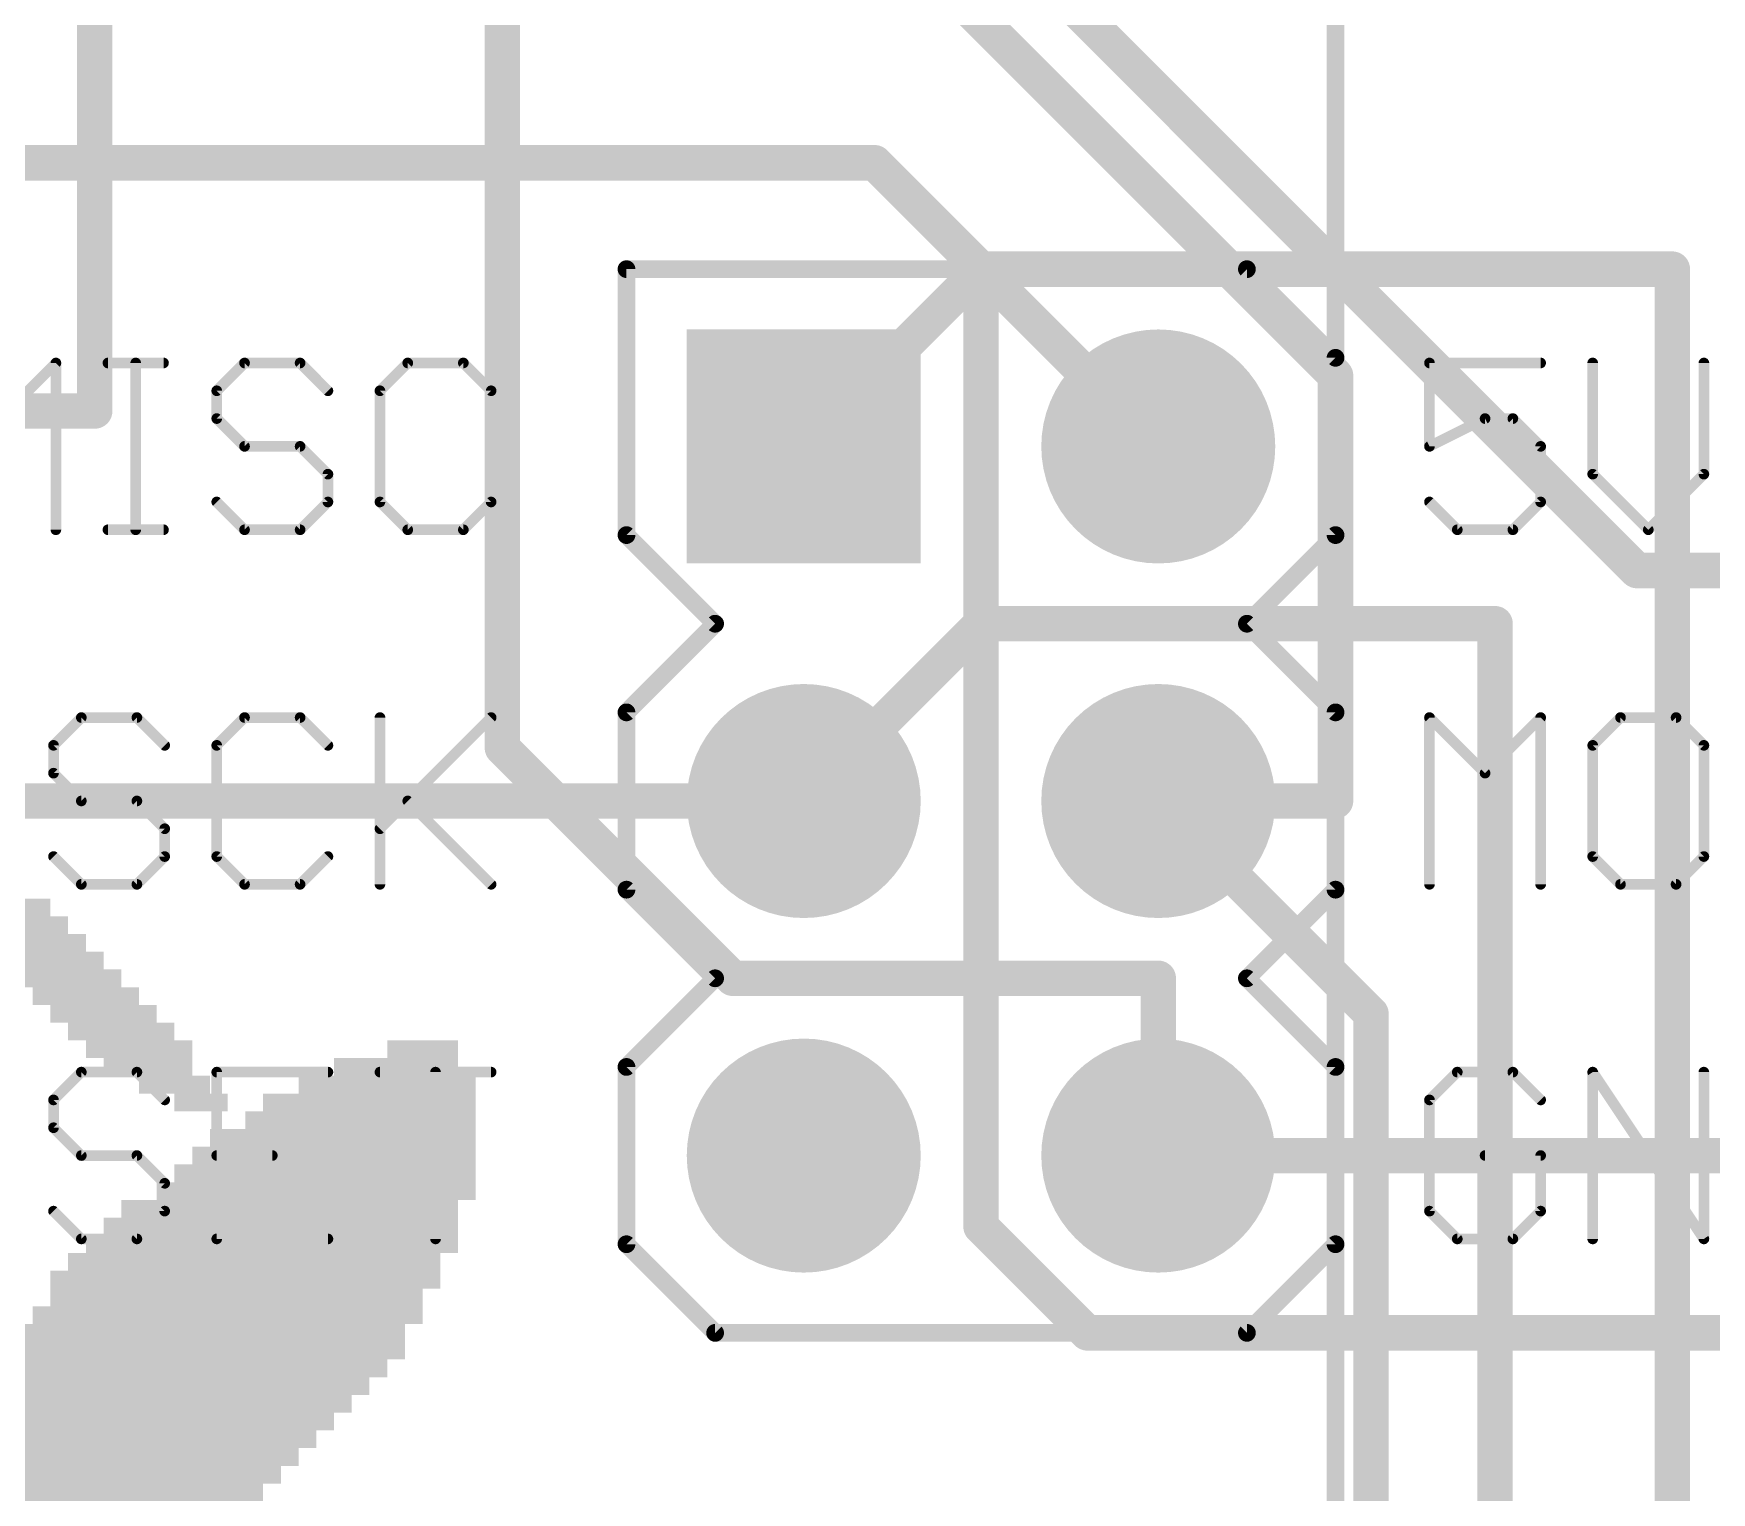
# Model space of a CAD drawing. Extents: x -5 to 102, y -1 to 61.
# Drawn here: x 57.98 to 70, y 25.78 to 36.23 of the extents above; entities that cross this region are included whole.
import ezdxf

# ---------------------------------------------------------------- set-up
doc = ezdxf.new("R2010")
doc.units = 0
for name, color, linetype in [('1', 22, 'CONTINUOUS'), ('16', 175, 'CONTINUOUS'), ('17', 82, 'CONTINUOUS'), ('21', 253, 'CONTINUOUS'), ('22', 253, 'CONTINUOUS'), ('51', 253, 'CONTINUOUS')]:
    doc.layers.add(name, color=color, linetype=linetype)

# ---------------------------------------------------------------- blocks, each defined once
blk = doc.blocks.new('RECT')
blk.add_solid([(-0.5, -0.5), (0.5, -0.5), (-0.5, 0.5), (0.5, 0.5)])
blk = doc.blocks.new('ROUNDP')
at = {"const_width": 0.5}
blk.add_lwpolyline([(0, -0.25, 1), (0, 0.25, 1), (0, -0.25)], format="xyb", dxfattribs=at)
blk = doc.blocks.new('SQUAREP')
blk.add_solid([(-0.5, -0.5), (0.5, -0.5), (-0.5, 0.5), (0.5, 0.5)])

msp = doc.modelspace()

# ---------------------------------------------------------------- linework, layer by layer
at = {"layer": '1', "const_width": 0.254}
for points in [[(61.341, 31.115), (61.341, 43.561)], [(58.42, 40.259), (58.42, 33.528)], [(64.77, 34.544), (63.5, 33.274)], [(69.723, 34.544), (64.77, 34.544)], [(69.723, 18.161), (69.723, 34.544)], [(58.42, 33.528), (50.546, 33.528)], [(64.77, 32.004), (63.5, 30.734)], [(68.453, 32.004), (64.77, 32.004)], [(68.453, 14.478), (68.453, 32.004)], [(62.992, 29.464), (61.341, 31.115)], [(67.564, 29.21), (66.04, 30.734)], [(66.04, 29.464), (62.992, 29.464)], [(66.04, 28.194), (66.04, 29.464)], [(67.564, 14.097), (67.564, 29.21)]]:
    msp.add_lwpolyline(points, dxfattribs=at)
at = {"layer": '1', "const_width": 0.127}
for points in [[(64.77, 34.6075, 1), (64.77, 34.4805)], [(64.8149, 34.4991, 1), (64.7251, 34.5889)], [(69.7865, 34.544, 1), (69.6595, 34.544)], [(69.723, 34.4805, 1), (69.723, 34.6075)], [(58.3565, 33.528, 1), (58.4835, 33.528)], [(58.42, 33.4645, 1), (58.42, 33.5915)], [(63.4551, 33.3189, 1), (63.5449, 33.2291)], [(64.77, 32.0675, 1), (64.77, 31.9405)], [(64.8149, 31.9591, 1), (64.7251, 32.0489)], [(68.5165, 32.004, 1), (68.3895, 32.004)], [(68.453, 31.9405, 1), (68.453, 32.0675)], [(61.3859, 31.1599, 1), (61.2961, 31.0701)], [(61.2775, 31.115, 1), (61.4045, 31.115)], [(63.4551, 30.7789, 1), (63.5449, 30.6891)], [(66.0849, 30.7789, 1), (65.9951, 30.6891)], [(62.992, 29.5275, 1), (62.992, 29.4005)], [(66.1035, 29.464, 1), (65.9765, 29.464)], [(66.04, 29.4005, 1), (66.04, 29.5275)], [(62.9471, 29.4191, 1), (63.0369, 29.5089)], [(67.6275, 29.21, 1), (67.5005, 29.21)], [(67.5191, 29.1651, 1), (67.6089, 29.2549)], [(65.9765, 28.194, 1), (66.1035, 28.194)]]:
    msp.add_lwpolyline(points, format="xyb", dxfattribs=at)
at = {"layer": '16', "const_width": 0.254}
for points in [[(60.198, 41.656), (69.469, 32.385)], [(67.31, 33.782), (62.611, 38.481)], [(38.735, 35.306), (64.008, 35.306)], [(64.008, 35.306), (64.8335, 34.4805)], [(64.77, 34.417), (64.8335, 34.4805)], [(64.77, 34.417), (64.77, 27.686)], [(64.8335, 34.4805), (66.04, 33.274)], [(67.31, 30.734), (67.31, 33.782)], [(69.469, 32.385), (71.882, 32.385)], [(63.5, 30.734), (43.307, 30.734)], [(66.04, 30.734), (67.31, 30.734)], [(75.057, 28.194), (66.04, 28.194)], [(64.77, 27.686), (65.532, 26.924)], [(65.532, 26.924), (90.043, 26.924)]]:
    msp.add_lwpolyline(points, dxfattribs=at)
at = {"layer": '16', "const_width": 0.127}
for points in [[(64.0529, 35.3509, 1), (63.9631, 35.2611)], [(64.008, 35.2425, 1), (64.008, 35.3695)], [(64.8335, 34.417, 1), (64.7065, 34.417)], [(64.7251, 34.4619, 1), (64.8149, 34.3721)], [(64.8784, 34.5254, 1), (64.7886, 34.4356)], [(64.8784, 34.4356, 1), (64.7886, 34.5254)], [(64.7886, 34.4356, 1), (64.8784, 34.5254)], [(67.3735, 33.782, 1), (67.2465, 33.782)], [(67.2651, 33.7371, 1), (67.3549, 33.8269)], [(65.9951, 33.2291, 1), (66.0849, 33.3189)], [(69.469, 32.4485, 1), (69.469, 32.3215)], [(69.4241, 32.3401, 1), (69.5139, 32.4299)], [(63.5, 30.6705, 1), (63.5, 30.7975)], [(66.04, 30.7975, 1), (66.04, 30.6705)], [(67.2465, 30.734, 1), (67.3735, 30.734)], [(67.31, 30.6705, 1), (67.31, 30.7975)], [(66.04, 28.2575, 1), (66.04, 28.1305)], [(64.8149, 27.7309, 1), (64.7251, 27.6411)], [(64.7065, 27.686, 1), (64.8335, 27.686)], [(65.532, 26.9875, 1), (65.532, 26.8605)], [(65.4871, 26.8791, 1), (65.5769, 26.9689)]]:
    msp.add_lwpolyline(points, format="xyb", dxfattribs=at)
at = {"layer": '21'}
for points, const_width in [([(62.23, 34.5758, 1), (62.23, 34.5123)], 0.0635), ([(62.2618, 34.544, 1), (62.1983, 34.544)], 0.0635), ([(66.6975, 34.5665, 1), (66.6525, 34.5215)], 0.0635), ([(66.675, 34.5123, 1), (66.675, 34.5758)], 0.0635), ([(58.1609, 33.8719, 1), (58.1228, 33.8719)], 0.0381), ([(58.1553, 33.8584, 1), (58.1284, 33.8854)], 0.0381), ([(58.5147, 33.891, 1), (58.5147, 33.8529)], 0.0381), ([(58.7329, 33.8719, 1), (58.6948, 33.8719)], 0.0381), ([(58.913, 33.8529, 1), (58.913, 33.891)], 0.0381), ([(59.4934, 33.891, 1), (59.4934, 33.8529)], 0.0381), ([(59.5069, 33.8584, 1), (59.48, 33.8854)], 0.0381), ([(59.9052, 33.8854, 1), (59.8782, 33.8584)], 0.0381), ([(59.8917, 33.8529, 1), (59.8917, 33.891)], 0.0381), ([(60.6628, 33.891, 1), (60.6628, 33.8529)], 0.0381), ([(60.6763, 33.8584, 1), (60.6494, 33.8854)], 0.0381), ([(61.0746, 33.8854, 1), (61.0476, 33.8584)], 0.0381), ([(61.0611, 33.8529, 1), (61.0611, 33.891)], 0.0381), ([(67.3418, 33.909, 1), (67.2782, 33.909)], 0.0635), ([(67.2875, 33.8865, 1), (67.3325, 33.9315)], 0.0635), ([(67.9831, 33.891, 1), (67.9831, 33.8529)], 0.0381), ([(68.0022, 33.8719, 1), (67.9641, 33.8719)], 0.0381), ([(68.7796, 33.8529, 1), (68.7796, 33.891)], 0.0381), ([(69.1715, 33.8719, 1), (69.1334, 33.8719)], 0.0381), ([(69.9681, 33.8719, 1), (69.93, 33.8719)], 0.0381), ([(59.3133, 33.6728, 1), (59.2752, 33.6728)], 0.0381), ([(59.2808, 33.6863, 1), (59.3078, 33.6593)], 0.0381), ([(60.0774, 33.6593, 1), (60.1043, 33.6863)], 0.0381), ([(60.4827, 33.6728, 1), (60.4446, 33.6728)], 0.0381), ([(60.4502, 33.6863, 1), (60.4772, 33.6593)], 0.0381), ([(61.2793, 33.6728, 1), (61.2412, 33.6728)], 0.0381), ([(61.2468, 33.6593, 1), (61.2737, 33.6863)], 0.0381), ([(59.2752, 33.4736, 1), (59.3133, 33.4736)], 0.0381), ([(59.3078, 33.4871, 1), (59.2808, 33.4602)], 0.0381), ([(68.3814, 33.4927, 1), (68.3814, 33.4546)], 0.0381), ([(68.3899, 33.4566, 1), (68.3729, 33.4907)], 0.0381), ([(68.594, 33.4871, 1), (68.567, 33.4602)], 0.0381), ([(68.5805, 33.4546, 1), (68.5805, 33.4927)], 0.0381), ([(59.4934, 33.2936, 1), (59.4934, 33.2555)], 0.0381), ([(59.48, 33.261, 1), (59.5069, 33.288)], 0.0381), ([(59.9052, 33.288, 1), (59.8782, 33.261)], 0.0381), ([(59.8917, 33.2555, 1), (59.8917, 33.2936)], 0.0381), ([(67.9746, 33.2915, 1), (67.9916, 33.2575)], 0.0381), ([(68.7987, 33.2745, 1), (68.7606, 33.2745)], 0.0381), ([(68.7662, 33.261, 1), (68.7931, 33.288)], 0.0381), ([(67.9641, 33.2745, 1), (68.0022, 33.2745)], 0.0381), ([(60.1099, 33.0754, 1), (60.0718, 33.0754)], 0.0381), ([(60.0774, 33.0619, 1), (60.1043, 33.0888)], 0.0381), ([(69.166, 33.0888, 1), (69.139, 33.0619)], 0.0381), ([(69.1334, 33.0754, 1), (69.1715, 33.0754)], 0.0381), ([(69.93, 33.0754, 1), (69.9681, 33.0754)], 0.0381), ([(69.9625, 33.0619, 1), (69.9356, 33.0888)], 0.0381), ([(59.3078, 32.8897, 1), (59.2808, 32.8628)], 0.0381), ([(60.0718, 32.8762, 1), (60.1099, 32.8762)], 0.0381), ([(60.1043, 32.8628, 1), (60.0774, 32.8897)], 0.0381), ([(60.4772, 32.8897, 1), (60.4502, 32.8628)], 0.0381), ([(60.4446, 32.8762, 1), (60.4827, 32.8762)], 0.0381), ([(61.2412, 32.8762, 1), (61.2793, 32.8762)], 0.0381), ([(61.2737, 32.8628, 1), (61.2468, 32.8897)], 0.0381), ([(67.9966, 32.8897, 1), (67.9696, 32.8628)], 0.0381), ([(68.7606, 32.8762, 1), (68.7987, 32.8762)], 0.0381), ([(68.7931, 32.8628, 1), (68.7662, 32.8897)], 0.0381), ([(58.5147, 32.6962, 1), (58.5147, 32.6581)], 0.0381), ([(58.913, 32.6581, 1), (58.913, 32.6962)], 0.0381), ([(59.4934, 32.6962, 1), (59.4934, 32.6581)], 0.0381), ([(59.48, 32.6636, 1), (59.5069, 32.6906)], 0.0381), ([(59.8782, 32.6906, 1), (59.9052, 32.6636)], 0.0381), ([(59.8917, 32.6581, 1), (59.8917, 32.6962)], 0.0381), ([(60.6628, 32.6962, 1), (60.6628, 32.6581)], 0.0381), ([(60.6494, 32.6636, 1), (60.6763, 32.6906)], 0.0381), ([(61.0476, 32.6906, 1), (61.0746, 32.6636)], 0.0381), ([(61.0611, 32.6581, 1), (61.0611, 32.6962)], 0.0381), ([(62.2525, 32.6615, 1), (62.2075, 32.6165)], 0.0635), ([(67.3325, 32.6165, 1), (67.2875, 32.6615)], 0.0635), ([(68.1822, 32.6962, 1), (68.1822, 32.6581)], 0.0381), ([(68.1688, 32.6636, 1), (68.1957, 32.6906)], 0.0381), ([(68.567, 32.6906, 1), (68.594, 32.6636)], 0.0381), ([(68.5805, 32.6581, 1), (68.5805, 32.6962)], 0.0381), ([(69.5373, 32.6906, 1), (69.5642, 32.6636)], 0.0381), ([(69.5373, 32.6636, 1), (69.5642, 32.6906)], 0.0381), ([(58.1228, 32.6771, 1), (58.1609, 32.6771)], 0.0381), ([(58.6948, 32.6771, 1), (58.7329, 32.6771)], 0.0381), ([(62.1983, 32.639, 1), (62.2618, 32.639)], 0.0635), ([(67.2782, 32.639, 1), (67.3418, 32.639)], 0.0635), ([(62.8875, 31.9815, 1), (62.8425, 32.0265)], 0.0635), ([(62.8425, 31.9815, 1), (62.8875, 32.0265)], 0.0635), ([(66.6975, 32.0265, 1), (66.6525, 31.9815)], 0.0635), ([(66.6525, 32.0265, 1), (66.6975, 31.9815)], 0.0635), ([(62.2075, 31.3915, 1), (62.2525, 31.3465)], 0.0635), ([(62.2618, 31.369, 1), (62.1983, 31.369)], 0.0635), ([(67.3418, 31.369, 1), (67.2782, 31.369)], 0.0635), ([(67.2875, 31.3465, 1), (67.3325, 31.3915)], 0.0635), ([(58.324, 31.351, 1), (58.324, 31.3129)], 0.0381), ([(58.3375, 31.3184, 1), (58.3106, 31.3454)], 0.0381), ([(58.7358, 31.3454, 1), (58.7088, 31.3184)], 0.0381), ([(58.7223, 31.3129, 1), (58.7223, 31.351)], 0.0381), ([(59.4934, 31.351, 1), (59.4934, 31.3129)], 0.0381), ([(59.5069, 31.3184, 1), (59.48, 31.3454)], 0.0381), ([(59.9052, 31.3454, 1), (59.8782, 31.3184)], 0.0381), ([(59.8917, 31.3129, 1), (59.8917, 31.351)], 0.0381), ([(60.4827, 31.3319, 1), (60.4446, 31.3319)], 0.0381), ([(61.2737, 31.3184, 1), (61.2468, 31.3454)], 0.0381), ([(67.9966, 31.3454, 1), (67.9696, 31.3184)], 0.0381), ([(68.0022, 31.3319, 1), (67.9641, 31.3319)], 0.0381), ([(68.7987, 31.3319, 1), (68.7606, 31.3319)], 0.0381), ([(68.7931, 31.3184, 1), (68.7662, 31.3454)], 0.0381), ([(69.3516, 31.351, 1), (69.3516, 31.3129)], 0.0381), ([(69.3651, 31.3184, 1), (69.3382, 31.3454)], 0.0381), ([(69.7634, 31.3454, 1), (69.7364, 31.3184)], 0.0381), ([(69.7499, 31.3129, 1), (69.7499, 31.351)], 0.0381), ([(58.144, 31.1328, 1), (58.1059, 31.1328)], 0.0381), ([(58.1114, 31.1463, 1), (58.1384, 31.1193)], 0.0381), ([(58.908, 31.1193, 1), (58.9349, 31.1463)], 0.0381), ([(59.3133, 31.1328, 1), (59.2752, 31.1328)], 0.0381), ([(59.2808, 31.1463, 1), (59.3078, 31.1193)], 0.0381), ([(60.0774, 31.1193, 1), (60.1043, 31.1463)], 0.0381), ([(69.1715, 31.1328, 1), (69.1334, 31.1328)], 0.0381), ([(69.139, 31.1463, 1), (69.166, 31.1193)], 0.0381), ([(69.9681, 31.1328, 1), (69.93, 31.1328)], 0.0381), ([(69.9356, 31.1193, 1), (69.9625, 31.1463)], 0.0381), ([(58.1384, 30.9471, 1), (58.1114, 30.9202)], 0.0381), ([(58.1059, 30.9336, 1), (58.144, 30.9336)], 0.0381), ([(68.3679, 30.9471, 1), (68.3948, 30.9202)], 0.0381), ([(68.3679, 30.9202, 1), (68.3948, 30.9471)], 0.0381), ([(58.324, 30.7536, 1), (58.324, 30.7155)], 0.0381), ([(58.3106, 30.721, 1), (58.3375, 30.748)], 0.0381), ([(58.7358, 30.748, 1), (58.7088, 30.721)], 0.0381), ([(58.7223, 30.7155, 1), (58.7223, 30.7536)], 0.0381), ([(60.6763, 30.748, 1), (60.6494, 30.721)], 0.0381), ([(58.9405, 30.5354, 1), (58.9024, 30.5354)], 0.0381), ([(58.908, 30.5219, 1), (58.9349, 30.5488)], 0.0381), ([(60.4502, 30.5488, 1), (60.4772, 30.5219)], 0.0381), ([(58.1384, 30.3497, 1), (58.1114, 30.3228)], 0.0381), ([(58.9024, 30.3362, 1), (58.9405, 30.3362)], 0.0381), ([(58.9349, 30.3228, 1), (58.908, 30.3497)], 0.0381), ([(59.2752, 30.3362, 1), (59.3133, 30.3362)], 0.0381), ([(59.3078, 30.3497, 1), (59.2808, 30.3228)], 0.0381), ([(60.1043, 30.3228, 1), (60.0774, 30.3497)], 0.0381), ([(69.166, 30.3497, 1), (69.139, 30.3228)], 0.0381), ([(69.1334, 30.3362, 1), (69.1715, 30.3362)], 0.0381), ([(69.93, 30.3362, 1), (69.9681, 30.3362)], 0.0381), ([(69.9625, 30.3228, 1), (69.9356, 30.3497)], 0.0381), ([(58.324, 30.1562, 1), (58.324, 30.1181)], 0.0381), ([(58.7223, 30.1181, 1), (58.7223, 30.1562)], 0.0381), ([(59.4934, 30.1562, 1), (59.4934, 30.1181)], 0.0381), ([(59.8917, 30.1181, 1), (59.8917, 30.1562)], 0.0381), ([(69.3516, 30.1562, 1), (69.3516, 30.1181)], 0.0381), ([(69.7499, 30.1181, 1), (69.7499, 30.1562)], 0.0381), ([(58.3106, 30.1236, 1), (58.3375, 30.1506)], 0.0381), ([(58.7088, 30.1506, 1), (58.7358, 30.1236)], 0.0381), ([(59.48, 30.1236, 1), (59.5069, 30.1506)], 0.0381), ([(59.8782, 30.1506, 1), (59.9052, 30.1236)], 0.0381), ([(60.4446, 30.1371, 1), (60.4827, 30.1371)], 0.0381), ([(61.2468, 30.1236, 1), (61.2737, 30.1506)], 0.0381), ([(62.2525, 30.1215, 1), (62.2075, 30.0765)], 0.0635), ([(62.1983, 30.099, 1), (62.2618, 30.099)], 0.0635), ([(67.2782, 30.099, 1), (67.3418, 30.099)], 0.0635), ([(67.3325, 30.0765, 1), (67.2875, 30.1215)], 0.0635), ([(67.9641, 30.1371, 1), (68.0022, 30.1371)], 0.0381), ([(68.7606, 30.1371, 1), (68.7987, 30.1371)], 0.0381), ([(69.3382, 30.1236, 1), (69.3651, 30.1506)], 0.0381), ([(69.7364, 30.1506, 1), (69.7634, 30.1236)], 0.0381), ([(62.8875, 29.4415, 1), (62.8425, 29.4865)], 0.0635), ([(62.8425, 29.4415, 1), (62.8875, 29.4865)], 0.0635), ([(66.6975, 29.4865, 1), (66.6525, 29.4415)], 0.0635), ([(66.6525, 29.4865, 1), (66.6975, 29.4415)], 0.0635), ([(62.2075, 28.8515, 1), (62.2525, 28.8065)], 0.0635), ([(62.2618, 28.829, 1), (62.1983, 28.829)], 0.0635), ([(67.3418, 28.829, 1), (67.2782, 28.829)], 0.0635), ([(67.2875, 28.8065, 1), (67.3325, 28.8515)], 0.0635), ([(58.324, 28.811, 1), (58.324, 28.7729)], 0.0381), ([(58.3375, 28.7784, 1), (58.3106, 28.8054)], 0.0381), ([(58.7358, 28.8054, 1), (58.7088, 28.7784)], 0.0381), ([(58.7223, 28.7729, 1), (58.7223, 28.811)], 0.0381), ([(59.3133, 28.7919, 1), (59.2752, 28.7919)], 0.0381), ([(59.2943, 28.811, 1), (59.2943, 28.7729)], 0.0381), ([(60.0908, 28.7729, 1), (60.0908, 28.811)], 0.0381), ([(60.4637, 28.811, 1), (60.4637, 28.7729)], 0.0381), ([(60.881, 28.7919, 1), (60.8429, 28.7919)], 0.0381), ([(61.2602, 28.7729, 1), (61.2602, 28.811)], 0.0381), ([(68.1822, 28.811, 1), (68.1822, 28.7729)], 0.0381), ([(68.1957, 28.7784, 1), (68.1688, 28.8054)], 0.0381), ([(68.594, 28.8054, 1), (68.567, 28.7784)], 0.0381), ([(68.5805, 28.7729, 1), (68.5805, 28.811)], 0.0381), ([(69.1715, 28.7919, 1), (69.1334, 28.7919)], 0.0381), ([(69.1683, 28.8025, 1), (69.1366, 28.7814)], 0.0381), ([(69.9681, 28.7919, 1), (69.93, 28.7919)], 0.0381), ([(58.1439, 28.5928, 1), (58.1058, 28.5928)], 0.0381), ([(58.1114, 28.6063, 1), (58.1384, 28.5793)], 0.0381), ([(58.908, 28.5793, 1), (58.9349, 28.6063)], 0.0381), ([(67.9696, 28.6063, 1), (67.9966, 28.5793)], 0.0381), ([(68.0022, 28.5928, 1), (67.9641, 28.5928)], 0.0381), ([(68.7662, 28.5793, 1), (68.7931, 28.6063)], 0.0381), ([(58.1384, 28.4071, 1), (58.1114, 28.3802)], 0.0381), ([(58.1058, 28.3936, 1), (58.1439, 28.3936)], 0.0381), ([(58.324, 28.2136, 1), (58.324, 28.1755)], 0.0381), ([(58.3106, 28.181, 1), (58.3375, 28.208)], 0.0381), ([(58.7358, 28.208, 1), (58.7088, 28.181)], 0.0381), ([(58.7223, 28.1755, 1), (58.7223, 28.2136)], 0.0381), ([(59.2943, 28.2136, 1), (59.2943, 28.1755)], 0.0381), ([(59.6926, 28.1755, 1), (59.6926, 28.2136)], 0.0381), ([(68.3814, 28.2136, 1), (68.3814, 28.1755)], 0.0381), ([(68.7987, 28.1945, 1), (68.7606, 28.1945)], 0.0381), ([(68.7796, 28.1755, 1), (68.7796, 28.2136)], 0.0381), ([(58.9405, 27.9954, 1), (58.9024, 27.9954)], 0.0381), ([(58.908, 27.9819, 1), (58.9349, 28.0088)], 0.0381), ([(58.1384, 27.8097, 1), (58.1114, 27.7828)], 0.0381), ([(58.9024, 27.7962, 1), (58.9405, 27.7962)], 0.0381), ([(58.9349, 27.7828, 1), (58.908, 27.8097)], 0.0381), ([(67.9966, 27.8097, 1), (67.9696, 27.7828)], 0.0381), ([(67.9641, 27.7962, 1), (68.0022, 27.7962)], 0.0381), ([(68.7606, 27.7962, 1), (68.7987, 27.7962)], 0.0381), ([(68.7931, 27.7828, 1), (68.7662, 27.8097)], 0.0381), ([(58.324, 27.6162, 1), (58.324, 27.5781)], 0.0381), ([(58.3106, 27.5836, 1), (58.3375, 27.6106)], 0.0381), ([(58.7088, 27.6106, 1), (58.7358, 27.5836)], 0.0381), ([(58.7223, 27.5781, 1), (58.7223, 27.6162)], 0.0381), ([(59.2752, 27.5971, 1), (59.3133, 27.5971)], 0.0381), ([(59.2943, 27.6162, 1), (59.2943, 27.5781)], 0.0381), ([(60.0908, 27.5781, 1), (60.0908, 27.6162)], 0.0381), ([(60.8429, 27.5971, 1), (60.881, 27.5971)], 0.0381), ([(62.2525, 27.5815, 1), (62.2075, 27.5365)], 0.0635), ([(62.1983, 27.559, 1), (62.2618, 27.559)], 0.0635), ([(67.2782, 27.559, 1), (67.3418, 27.559)], 0.0635), ([(67.3325, 27.5365, 1), (67.2875, 27.5815)], 0.0635), ([(68.1822, 27.6162, 1), (68.1822, 27.5781)], 0.0381), ([(68.1688, 27.5836, 1), (68.1957, 27.6106)], 0.0381), ([(68.567, 27.6106, 1), (68.594, 27.5836)], 0.0381), ([(68.5805, 27.5781, 1), (68.5805, 27.6162)], 0.0381), ([(69.1334, 27.5971, 1), (69.1715, 27.5971)], 0.0381), ([(69.93, 27.5971, 1), (69.9681, 27.5971)], 0.0381), ([(69.9332, 27.5865, 1), (69.9649, 27.6077)], 0.0381), ([(62.865, 26.9558, 1), (62.865, 26.8923)], 0.0635), ([(62.8425, 26.9015, 1), (62.8875, 26.9465)], 0.0635), ([(66.6525, 26.9465, 1), (66.6975, 26.9015)], 0.0635), ([(66.675, 26.8923, 1), (66.675, 26.9558)], 0.0635)]:
    msp.add_lwpolyline(points, format="xyb", dxfattribs=dict(at, const_width=const_width))
for points, const_width in [([(66.675, 34.544), (62.23, 34.544)], 0.127), ([(62.23, 34.544), (62.23, 32.639)], 0.127), ([(67.31, 33.909), (66.675, 34.544)], 0.127), ([(57.7436, 33.4736), (58.1419, 33.8719)], 0.0762), ([(58.1419, 33.8719), (58.1419, 32.6771)], 0.0762), ([(58.5147, 33.8719), (58.913, 33.8719)], 0.0762), ([(58.7138, 32.6771), (58.7138, 33.8719)], 0.0762), ([(59.4934, 33.8719), (59.2943, 33.6728)], 0.0762), ([(59.8917, 33.8719), (59.4934, 33.8719)], 0.0762), ([(60.0908, 33.6728), (59.8917, 33.8719)], 0.0762), ([(60.6628, 33.8719), (60.4637, 33.6728)], 0.0762), ([(61.0611, 33.8719), (60.6628, 33.8719)], 0.0762), ([(61.2602, 33.6728), (61.0611, 33.8719)], 0.0762), ([(67.31, 32.639), (67.31, 33.909)], 0.127), ([(68.7796, 33.8719), (67.9831, 33.8719)], 0.0762), ([(67.9831, 33.8719), (67.9831, 33.2745)], 0.0762), ([(69.1525, 33.8719), (69.1525, 33.0754)], 0.0762), ([(69.949, 33.0754), (69.949, 33.8719)], 0.0762), ([(59.2943, 33.6728), (59.2943, 33.4736)], 0.0762), ([(60.4637, 33.6728), (60.4637, 32.8762)], 0.0762), ([(61.2602, 32.8762), (61.2602, 33.6728)], 0.0762), ([(59.2943, 33.4736), (59.4934, 33.2745)], 0.0762), ([(67.9831, 33.2745), (68.3814, 33.4736)], 0.0762), ([(68.3814, 33.4736), (68.5805, 33.4736)], 0.0762), ([(68.5805, 33.4736), (68.7796, 33.2745)], 0.0762), ([(59.4934, 33.2745), (59.8917, 33.2745)], 0.0762), ([(59.8917, 33.2745), (60.0908, 33.0754)], 0.0762), ([(68.7796, 33.2745), (68.7796, 32.8762)], 0.0762), ([(60.0908, 33.0754), (60.0908, 32.8762)], 0.0762), ([(69.1525, 33.0754), (69.5508, 32.6771)], 0.0762), ([(69.5508, 32.6771), (69.949, 33.0754)], 0.0762), ([(59.4934, 32.6771), (59.2943, 32.8762)], 0.0762), ([(60.0908, 32.8762), (59.8917, 32.6771)], 0.0762), ([(60.4637, 32.8762), (60.6628, 32.6771)], 0.0762), ([(61.0611, 32.6771), (61.2602, 32.8762)], 0.0762), ([(68.1822, 32.6771), (67.9831, 32.8762)], 0.0762), ([(68.7796, 32.8762), (68.5805, 32.6771)], 0.0762), ([(58.5147, 32.6771), (58.913, 32.6771)], 0.0762), ([(59.8917, 32.6771), (59.4934, 32.6771)], 0.0762), ([(60.6628, 32.6771), (61.0611, 32.6771)], 0.0762), ([(62.23, 32.639), (62.865, 32.004)], 0.127), ([(66.675, 32.004), (67.31, 32.639)], 0.127), ([(68.5805, 32.6771), (68.1822, 32.6771)], 0.0762), ([(62.865, 32.004), (62.23, 31.369)], 0.127), ([(67.31, 31.369), (66.675, 32.004)], 0.127), ([(62.23, 31.369), (62.23, 30.099)], 0.127), ([(67.31, 30.099), (67.31, 31.369)], 0.127), ([(58.324, 31.3319), (58.1249, 31.1328)], 0.0762), ([(58.7223, 31.3319), (58.324, 31.3319)], 0.0762), ([(58.9215, 31.1328), (58.7223, 31.3319)], 0.0762), ([(59.4934, 31.3319), (59.2943, 31.1328)], 0.0762), ([(59.8917, 31.3319), (59.4934, 31.3319)], 0.0762), ([(60.0908, 31.1328), (59.8917, 31.3319)], 0.0762), ([(60.4637, 31.3319), (60.4637, 30.1371)], 0.0762), ([(60.4637, 30.5354), (61.2602, 31.3319)], 0.0762), ([(67.9831, 30.1371), (67.9831, 31.3319)], 0.0762), ([(67.9831, 31.3319), (68.3814, 30.9336)], 0.0762), ([(68.3814, 30.9336), (68.7796, 31.3319)], 0.0762), ([(68.7796, 31.3319), (68.7796, 30.1371)], 0.0762), ([(69.3516, 31.3319), (69.1525, 31.1328)], 0.0762), ([(69.7499, 31.3319), (69.3516, 31.3319)], 0.0762), ([(69.949, 31.1328), (69.7499, 31.3319)], 0.0762), ([(58.1249, 31.1328), (58.1249, 30.9336)], 0.0762), ([(59.2943, 31.1328), (59.2943, 30.3362)], 0.0762), ([(69.1525, 31.1328), (69.1525, 30.3362)], 0.0762), ([(69.949, 30.3362), (69.949, 31.1328)], 0.0762), ([(58.1249, 30.9336), (58.324, 30.7345)], 0.0762), ([(58.324, 30.7345), (58.7223, 30.7345)], 0.0762), ([(58.7223, 30.7345), (58.9215, 30.5354)], 0.0762), ([(60.6628, 30.7345), (61.2602, 30.1371)], 0.0762), ([(58.9215, 30.5354), (58.9215, 30.3362)], 0.0762), ([(58.324, 30.1371), (58.1249, 30.3362)], 0.0762), ([(58.9215, 30.3362), (58.7223, 30.1371)], 0.0762), ([(59.2943, 30.3362), (59.4934, 30.1371)], 0.0762), ([(59.8917, 30.1371), (60.0908, 30.3362)], 0.0762), ([(69.1525, 30.3362), (69.3516, 30.1371)], 0.0762), ([(69.7499, 30.1371), (69.949, 30.3362)], 0.0762), ([(58.7223, 30.1371), (58.324, 30.1371)], 0.0762), ([(59.4934, 30.1371), (59.8917, 30.1371)], 0.0762), ([(69.3516, 30.1371), (69.7499, 30.1371)], 0.0762), ([(62.23, 30.099), (62.865, 29.464)], 0.127), ([(66.675, 29.464), (67.31, 30.099)], 0.127), ([(62.865, 29.464), (62.23, 28.829)], 0.127), ([(67.31, 28.829), (66.675, 29.464)], 0.127), ([(62.23, 28.829), (62.23, 27.559)], 0.127), ([(67.31, 27.559), (67.31, 28.829)], 0.127), ([(58.324, 28.7919), (58.1249, 28.5928)], 0.0762), ([(58.7223, 28.7919), (58.324, 28.7919)], 0.0762), ([(58.9214, 28.5928), (58.7223, 28.7919)], 0.0762), ([(60.0908, 28.7919), (59.2943, 28.7919)], 0.0762), ([(59.2943, 28.7919), (59.2943, 27.5971)], 0.0762), ([(60.4637, 28.7919), (61.2602, 28.7919)], 0.0762), ([(60.862, 27.5971), (60.862, 28.7919)], 0.0762), ([(68.1822, 28.7919), (67.9831, 28.5928)], 0.0762), ([(68.5805, 28.7919), (68.1822, 28.7919)], 0.0762), ([(68.7796, 28.5928), (68.5805, 28.7919)], 0.0762), ([(69.1525, 27.5971), (69.1525, 28.7919)], 0.0762), ([(69.1525, 28.7919), (69.949, 27.5971)], 0.0762), ([(69.949, 27.5971), (69.949, 28.7919)], 0.0762), ([(58.1249, 28.5928), (58.1249, 28.3936)], 0.0762), ([(67.9831, 28.5928), (67.9831, 27.7962)], 0.0762), ([(58.1249, 28.3936), (58.324, 28.1945)], 0.0762), ([(58.324, 28.1945), (58.7223, 28.1945)], 0.0762), ([(58.7223, 28.1945), (58.9214, 27.9954)], 0.0762), ([(59.2943, 28.1945), (59.6926, 28.1945)], 0.0762), ([(68.7796, 28.1945), (68.3814, 28.1945)], 0.0762), ([(68.7796, 27.7962), (68.7796, 28.1945)], 0.0762), ([(58.9214, 27.9954), (58.9214, 27.7962)], 0.0762), ([(58.324, 27.5971), (58.1249, 27.7962)], 0.0762), ([(58.9214, 27.7962), (58.7223, 27.5971)], 0.0762), ([(67.9831, 27.7962), (68.1822, 27.5971)], 0.0762), ([(68.5805, 27.5971), (68.7796, 27.7962)], 0.0762), ([(58.7223, 27.5971), (58.324, 27.5971)], 0.0762), ([(59.2943, 27.5971), (60.0908, 27.5971)], 0.0762), ([(62.23, 27.559), (62.865, 26.924)], 0.127), ([(66.675, 26.924), (67.31, 27.559)], 0.127), ([(68.1822, 27.5971), (68.5805, 27.5971)], 0.0762), ([(62.865, 26.924), (66.675, 26.924)], 0.127)]:
    msp.add_lwpolyline(points, dxfattribs=dict(at, const_width=const_width))
at = {"layer": '51', "const_width": 0.127}
msp.add_lwpolyline([(67.31, 50.673), (67.31, 7.493)], dxfattribs=at)

# ---------------------------------------------------------------- block references
at = {"layer": '17', "xscale": 1.6764, "yscale": 1.6764}
for name, p in [('SQUAREP', (63.5, 33.274)), ('SQUAREP', (63.5, 33.274)), ('ROUNDP', (66.04, 33.274)), ('ROUNDP', (66.04, 33.274)), ('ROUNDP', (63.5, 30.734)), ('ROUNDP', (63.5, 30.734)), ('ROUNDP', (66.04, 30.734)), ('ROUNDP', (66.04, 30.734)), ('ROUNDP', (63.5, 28.194)), ('ROUNDP', (63.5, 28.194)), ('ROUNDP', (66.04, 28.194)), ('ROUNDP', (66.04, 28.194))]:
    msp.add_blockref(name, p, dxfattribs=at)
at = {"layer": '21', "xscale": 0.508, "yscale": 0.508}
for p in [(63.5, 33.274), (66.04, 33.274), (63.5, 30.734), (66.04, 30.734), (63.5, 28.194), (66.04, 28.194)]:
    msp.add_blockref('RECT', p, dxfattribs=at)
at = {"layer": '22', "yscale": 0.127}
for p, xscale in [((56.515, 29.972), 3.175), ((56.4515, 29.845), 3.556), ((57.9755, 29.718), 0.762), ((58.1025, 29.591), 0.762), ((56.4515, 29.464), 4.318), ((58.3565, 29.337), 0.762), ((58.4835, 29.21), 0.762), ((58.6105, 29.083), 0.762), ((58.7375, 28.956), 0.762), ((60.7695, 28.956), 0.508), ((58.801, 28.829), 0.635), ((60.579, 28.829), 0.889), ((58.9915, 28.702), 0.508), ((60.5155, 28.702), 1.27), ((59.182, 28.575), 0.381), ((60.3885, 28.575), 1.524), ((60.325, 28.448), 1.651), ((60.198, 28.321), 1.905), ((60.1345, 28.194), 2.032), ((60.071, 28.067), 2.159), ((60.0075, 27.94), 2.286), ((59.817, 27.813), 2.413), ((59.7535, 27.686), 2.54), ((59.69, 27.559), 2.667), ((59.563, 27.432), 2.667), ((59.4995, 27.305), 2.794), ((59.436, 27.178), 2.667), ((59.3725, 27.051), 2.794), ((59.2455, 26.924), 2.794), ((59.182, 26.797), 2.921), ((59.055, 26.67), 2.921), ((58.928, 26.543), 2.921), ((58.801, 26.416), 2.921), ((58.674, 26.289), 2.921), ((58.547, 26.162), 2.921), ((58.3565, 26.035), 3.048), ((58.2295, 25.908), 3.048), ((55.1815, 25.781), 8.89)]:
    msp.add_blockref('RECT', p, dxfattribs=dict(at, xscale=xscale))

doc.saveas('drawing.dxf')
